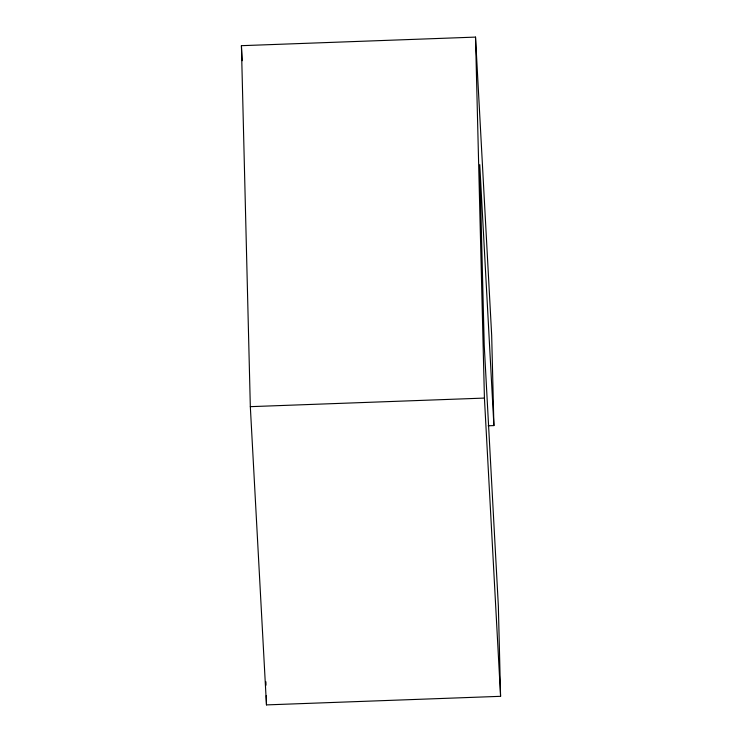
<?xml version="1.0" encoding="UTF-8"?>
<svg xmlns="http://www.w3.org/2000/svg" width="742" height="742" viewBox="0 0 742 742"><rect width="100%" height="100%" fill="white"/><g stroke="black" fill="none" stroke-linecap="round" stroke-linejoin="round"><path stroke-width="1.11" d="M493.903 425.583L479.768 164.622L484.22 345.123L498.355 606.075L500.581 696.321L266.48 704.9L250.323 406.662L241.419 45.679L475.52 37.1L491.677 335.338L493.903 425.583L488.134 425.797M250.323 406.662L484.424 398.083L500.581 696.321M241.419 45.679L242.235 60.705M475.52 37.1L484.424 398.083M265.905 681.759L265.998 685.228M266.248 695.644L266.48 704.9"/></g></svg>
